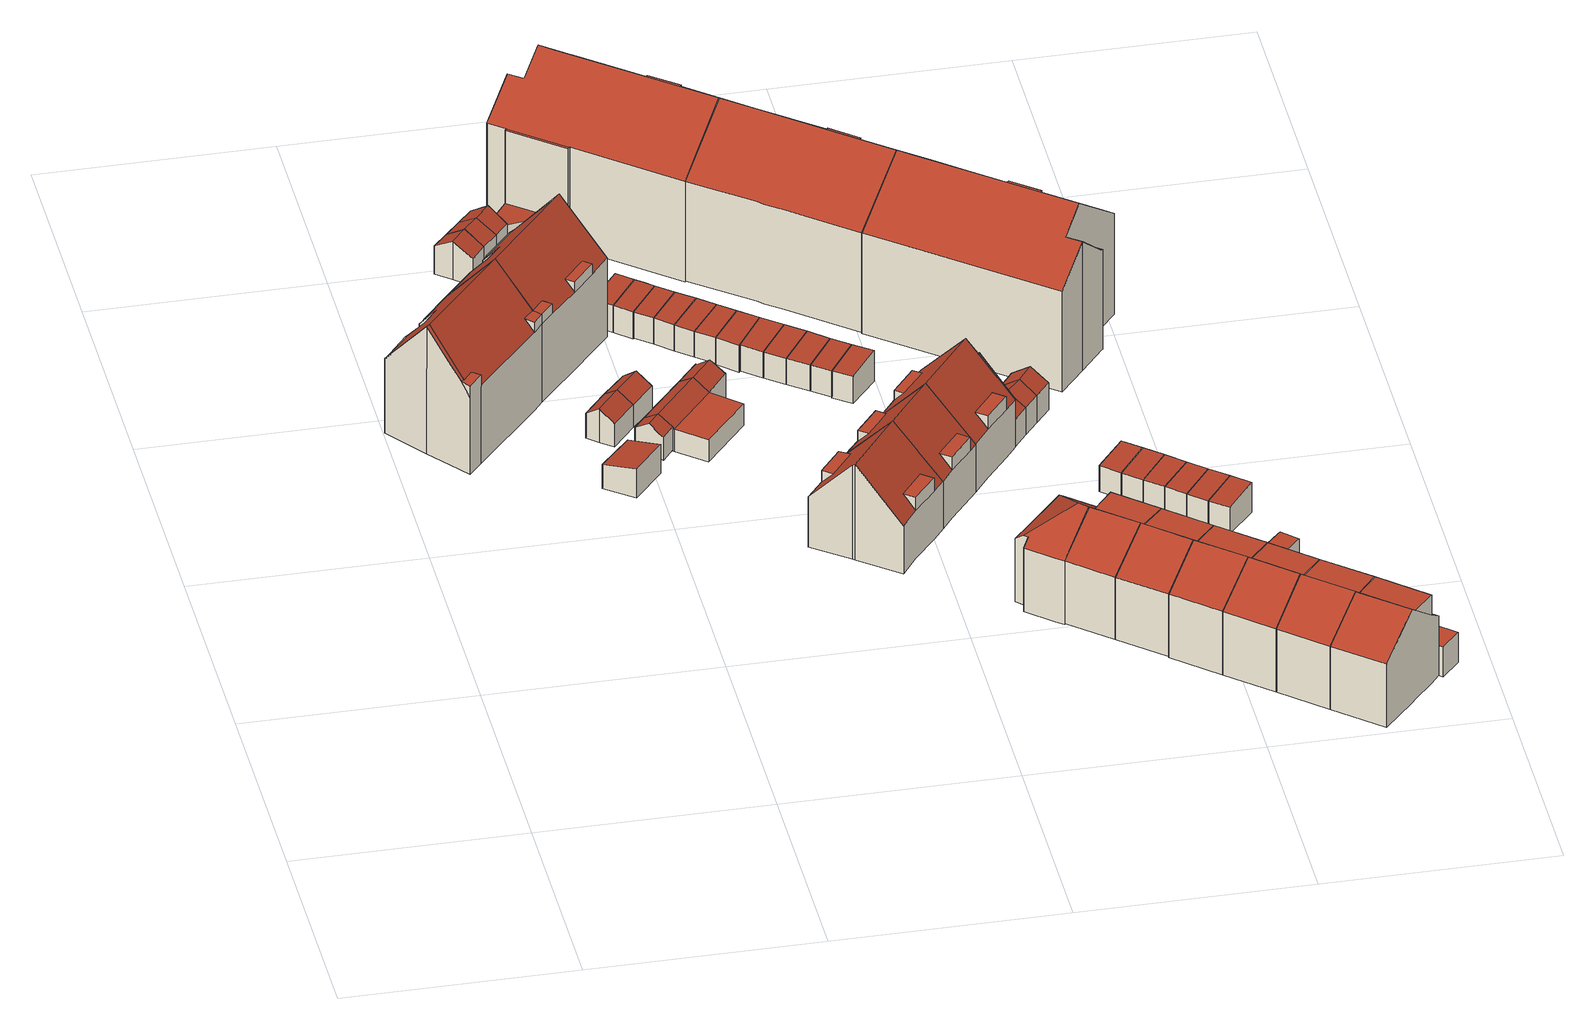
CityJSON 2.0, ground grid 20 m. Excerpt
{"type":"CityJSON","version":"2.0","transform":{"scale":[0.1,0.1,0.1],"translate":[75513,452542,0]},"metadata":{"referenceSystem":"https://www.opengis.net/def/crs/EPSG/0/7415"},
"CityObjects":{
"building1":{"type":"Building","attributes":{"Volume":958.21,"Dakoppervlakte":145.47,"Muuroppervlakte":355.28,"Vloeroppervlakte":99.39,"hoogte_Z_max_in_m_NAP":13.15,"GEB_DOEL":"woonfunctie","dateOfConstruction":"1949-01-01","measuredHeight":12.22},"geometry":[{"type":"Solid","lod":"2","boundaries":[[[[0,1,2,3,4,5,6,7,8,9,10,11,12,13,14,15,16]],[[17,18,19,20,21,22,23,24,25,26,27,28]],[[29,30,27,26,31,32,33,34]],[[26,35,36,31]],[[26,37,35]],[[38,39,30,29]],[[36,40,41,32,31]],[[42,43,44,45,46,47,48,49,50]],[[12,28,27,13]],[[28,12,11,17]],[[18,17,11,10,46]],[[23,50,6,5,24]],[[5,4,25,24]],[[2,1,51,36,35,3]],[[15,52,34,33,0,16]],[[25,4,37]],[[35,37,4,3]],[[26,25,37]],[[39,52,30]],[[27,30,52,15,14,13]],[[38,29,34]],[[51,40,36]],[[41,33,32]],[[40,51,1,0,33,41]],[[46,10,9,47]],[[47,9,8,7,49,48]],[[6,50,49,7]],[[18,46,45,19]],[[19,45,44,20]],[[43,21,20,44]],[[43,42,22,21]],[[22,42,50,23]],[[52,39,38,34]]]],"semantics":{"surfaces":[{"type":"GroundSurface"},{"type":"RoofSurface"},{"type":"WallSurface"}],"values":[[0,1,1,1,1,1,1,1,2,2,2,2,2,2,2,2,2,2,2,2,2,2,2,2,2,2,2,2,2,2,2,2,2]]}}]},
"building2":{"type":"Building","attributes":{"Volume":30.74,"Dakoppervlakte":12.25,"Muuroppervlakte":35.66,"Vloeroppervlakte":12.09,"hoogte_Z_max_in_m_NAP":3.79,"GEB_DOEL":"onbekend","dateOfConstruction":"2017-01-01","measuredHeight":2.8},"geometry":[{"type":"Solid","lod":"2","boundaries":[[[[53,54,55,56]],[[57,58,59,60]],[[56,55,60,59]],[[55,54,57,60]],[[53,58,57,54]],[[58,53,56,59]]]],"semantics":{"surfaces":[{"type":"GroundSurface"},{"type":"RoofSurface"},{"type":"WallSurface"}],"values":[[0,1,2,2,2,2]]}}]},
"building3":{"type":"Building","attributes":{"Volume":919.46,"Dakoppervlakte":138.67,"Muuroppervlakte":348.48,"Vloeroppervlakte":95.21,"hoogte_Z_max_in_m_NAP":13.15,"GEB_DOEL":"woonfunctie","dateOfConstruction":"1949-01-01","measuredHeight":12.24},"geometry":[{"type":"Solid","lod":"2","boundaries":[[[[61,62,63,64,65,66,67,68,69,70,71,72,73,74,75,15,14,13,12]],[[76,77,78,79,80,81,82,28,27,83,84,85,86]],[[87,88,89,83,27,30,90,91,92,93]],[[94,90,30,39]],[[95,96,97,98,99,100,101,102,103,104]],[[105,87,93,106]],[[14,15,52,30,27,13]],[[73,72,89,88,92,91,52,15,75,74]],[[84,83,89,72,71,70]],[[69,85,84,70]],[[69,68,86,85]],[[76,86,68,67,97]],[[82,81,102,62,61]],[[61,12,28,82]],[[52,39,30]],[[39,52,91,94]],[[94,91,90]],[[98,97,67,66]],[[99,98,66,65,64,63,101,100]],[[101,63,62,102]],[[76,97,96,77]],[[77,96,95,78]],[[104,79,78,95]],[[104,103,80,79]],[[80,103,102,81]],[[106,92,88,105]],[[106,93,92]],[[88,87,105]],[[13,27,28,12]]]],"semantics":{"surfaces":[{"type":"GroundSurface"},{"type":"RoofSurface"},{"type":"WallSurface"}],"values":[[0,1,1,1,1,1,2,2,2,2,2,2,2,2,2,2,2,2,2,2,2,2,2,2,2,2,2,2,2]]}}]},
"building4":{"type":"Building","attributes":{"Volume":22.21,"Dakoppervlakte":9.76,"Muuroppervlakte":28.65,"Vloeroppervlakte":8.11,"hoogte_Z_max_in_m_NAP":4.1,"GEB_DOEL":"onbekend","dateOfConstruction":"1949-01-01","measuredHeight":3.18},"geometry":[{"type":"Solid","lod":"2","boundaries":[[[[107,108,109,110,111,112]],[[113,114,115,116]],[[117,118,114,113]],[[118,117,108,107]],[[116,115,111,110]],[[109,113,116,110]],[[118,107,112,111,115,114]],[[109,108,117,113]]]],"semantics":{"surfaces":[{"type":"GroundSurface"},{"type":"RoofSurface"},{"type":"WallSurface"}],"values":[[0,1,1,2,2,2,2,2]]}}]},
"building5":{"type":"Building","attributes":{"Volume":20.84,"Dakoppervlakte":7.84,"Muuroppervlakte":31.66,"Vloeroppervlakte":6.61,"hoogte_Z_max_in_m_NAP":4.62,"GEB_DOEL":"onbekend","dateOfConstruction":"1949-01-01","measuredHeight":3.7},"geometry":[{"type":"Solid","lod":"2","boundaries":[[[[119,120,121,122,123,124]],[[125,126,127,128]],[[129,130,127,126]],[[125,128,119,124]],[[122,121,130,129]],[[127,130,121,120]],[[125,124,123,122,129,126]],[[120,119,128,127]]]],"semantics":{"surfaces":[{"type":"GroundSurface"},{"type":"RoofSurface"},{"type":"WallSurface"}],"values":[[0,1,1,2,2,2,2,2]]}}]},
"building6":{"type":"Building","attributes":{"Volume":10.86,"Dakoppervlakte":4.89,"Muuroppervlakte":20.92,"Vloeroppervlakte":4.04,"hoogte_Z_max_in_m_NAP":4.11,"GEB_DOEL":"onbekend","dateOfConstruction":"1949-01-01","measuredHeight":3.13},"geometry":[{"type":"Solid","lod":"2","boundaries":[[[[131,132,133,134,135,136,137,138]],[[139,140,141,142,143]],[[144,142,141,145,146]],[[145,138,137,146]],[[139,133,132,140]],[[141,140,132,131]],[[135,134,133,139,143,142,144,146,137,136]],[[131,138,145,141]]]],"semantics":{"surfaces":[{"type":"GroundSurface"},{"type":"RoofSurface"},{"type":"WallSurface"}],"values":[[0,1,1,2,2,2,2,2]]}}]},
"building7":{"type":"Building","attributes":{"Volume":20.65,"Dakoppervlakte":7.78,"Muuroppervlakte":31.45,"Vloeroppervlakte":6.56,"hoogte_Z_max_in_m_NAP":4.62,"GEB_DOEL":"onbekend","dateOfConstruction":"1949-01-01","measuredHeight":3.69},"geometry":[{"type":"Solid","lod":"2","boundaries":[[[[122,147,148,149,124,123]],[[126,150,151,129]],[[125,152,150,126]],[[152,125,124,149]],[[147,122,129,151]],[[126,129,122,123]],[[152,149,148,147,151,150]],[[123,124,125,126]]]],"semantics":{"surfaces":[{"type":"GroundSurface"},{"type":"RoofSurface"},{"type":"WallSurface"}],"values":[[0,1,1,2,2,2,2,2]]}}]},
"building8":{"type":"Building","attributes":{"Volume":21.27,"Dakoppervlakte":9.31,"Muuroppervlakte":28.09,"Vloeroppervlakte":7.74,"hoogte_Z_max_in_m_NAP":4.1,"GEB_DOEL":"onbekend","dateOfConstruction":"1949-01-01","measuredHeight":3.19},"geometry":[{"type":"Solid","lod":"2","boundaries":[[[[153,154,155,107,112,111]],[[156,157,114,118]],[[158,115,114,157]],[[115,158,153,111]],[[156,118,107,155]],[[157,156,155,154]],[[115,111,112,107,118,114]],[[154,153,158,157]]]],"semantics":{"surfaces":[{"type":"GroundSurface"},{"type":"RoofSurface"},{"type":"WallSurface"}],"values":[[0,1,1,2,2,2,2,2]]}}]},
"building9":{"type":"Building","attributes":{"Volume":20.32,"Dakoppervlakte":7.7,"Muuroppervlakte":30.75,"Vloeroppervlakte":6.49,"hoogte_Z_max_in_m_NAP":4.62,"GEB_DOEL":"onbekend","dateOfConstruction":"1949-01-01","measuredHeight":3.66},"geometry":[{"type":"Solid","lod":"2","boundaries":[[[[159,160,161,162,163,164,165]],[[150,166,167,151]],[[168,169,166,150,152]],[[160,159,167,166]],[[159,165,151,167]],[[152,163,162,168]],[[162,161,169,168]],[[160,166,169,161]],[[164,163,152,150,151,165]]]],"semantics":{"surfaces":[{"type":"GroundSurface"},{"type":"RoofSurface"},{"type":"WallSurface"}],"values":[[0,1,1,2,2,2,2,2,2]]}}]},
"building10":{"type":"Building","attributes":{"Volume":82.13,"Dakoppervlakte":37.38,"Muuroppervlakte":53.92,"Vloeroppervlakte":34.05,"hoogte_Z_max_in_m_NAP":4.11,"GEB_DOEL":"onbekend","dateOfConstruction":"1949-01-01","measuredHeight":3.19},"geometry":[{"type":"Solid","lod":"2","boundaries":[[[[170,171,172,173,174,175,176,177,178]],[[179,180,141,140,181]],[[182,145,141,180]],[[183,179,181,184]],[[178,177,182,180]],[[145,176,175,141]],[[175,174,140,141]],[[181,140,174,173]],[[173,172,184,181]],[[183,184,172,171]],[[171,170,179,183]],[[180,179,170,178]],[[145,182,177,176]]]],"semantics":{"surfaces":[{"type":"GroundSurface"},{"type":"RoofSurface"},{"type":"WallSurface"}],"values":[[0,1,1,1,2,2,2,2,2,2,2,2,2]]}}]},
"building11":{"type":"Building","attributes":{"Volume":18.03,"Dakoppervlakte":6.53,"Muuroppervlakte":29.93,"Vloeroppervlakte":6.49,"hoogte_Z_max_in_m_NAP":3.93,"GEB_DOEL":"onbekend","dateOfConstruction":"1949-01-01","measuredHeight":2.99},"geometry":[{"type":"Solid","lod":"2","boundaries":[[[[185,186,187,188,189]],[[190,191,192,193,194]],[[190,194,186,185]],[[188,192,191,190,185,189]],[[187,193,192,188]],[[194,193,187,186]]]],"semantics":{"surfaces":[{"type":"GroundSurface"},{"type":"RoofSurface"},{"type":"WallSurface"}],"values":[[0,1,2,2,2,2]]}}]},
"building12":{"type":"Building","attributes":{"Volume":20.58,"Dakoppervlakte":9.05,"Muuroppervlakte":27.57,"Vloeroppervlakte":7.48,"hoogte_Z_max_in_m_NAP":4.11,"GEB_DOEL":"onbekend","dateOfConstruction":"1949-01-01","measuredHeight":3.21},"geometry":[{"type":"Solid","lod":"2","boundaries":[[[[195,170,178,177,196,197,198]],[[199,200,180,179]],[[180,200,201,202,182]],[[199,179,170,195]],[[202,196,177,182]],[[180,182,177,178]],[[198,197,196,202,201,200,199,195]],[[178,170,179,180]]]],"semantics":{"surfaces":[{"type":"GroundSurface"},{"type":"RoofSurface"},{"type":"WallSurface"}],"values":[[0,1,1,2,2,2,2,2]]}}]},
"building13":{"type":"Building","attributes":{"Volume":18.5,"Dakoppervlakte":6.71,"Muuroppervlakte":30.2,"Vloeroppervlakte":6.66,"hoogte_Z_max_in_m_NAP":3.92,"GEB_DOEL":"onbekend","dateOfConstruction":"1949-01-01","measuredHeight":2.98},"geometry":[{"type":"Solid","lod":"2","boundaries":[[[[203,204,205,187,186]],[[206,207,194,193,208]],[[207,206,204,203]],[[194,207,203,186]],[[186,187,193,194]],[[193,187,205,208]],[[208,205,204,206]]]],"semantics":{"surfaces":[{"type":"GroundSurface"},{"type":"RoofSurface"},{"type":"WallSurface"}],"values":[[0,1,2,2,2,2,2]]}}]},
"building14":{"type":"Building","attributes":{"Volume":18.42,"Dakoppervlakte":6.76,"Muuroppervlakte":29.97,"Vloeroppervlakte":6.72,"hoogte_Z_max_in_m_NAP":3.92,"GEB_DOEL":"onbekend","dateOfConstruction":"1949-01-01","measuredHeight":2.95},"geometry":[{"type":"Solid","lod":"2","boundaries":[[[[209,210,211,212]],[[213,214,206,208]],[[214,213,209,212]],[[206,214,212,211]],[[211,210,208,206]],[[210,209,213,208]]]],"semantics":{"surfaces":[{"type":"GroundSurface"},{"type":"RoofSurface"},{"type":"WallSurface"}],"values":[[0,1,2,2,2,2]]}}]},
"building15":{"type":"Building","attributes":{"Volume":18.39,"Dakoppervlakte":6.82,"Muuroppervlakte":29.83,"Vloeroppervlakte":6.77,"hoogte_Z_max_in_m_NAP":3.92,"GEB_DOEL":"onbekend","dateOfConstruction":"1449-01-01","measuredHeight":2.92},"geometry":[{"type":"Solid","lod":"2","boundaries":[[[[212,215,216,209]],[[217,218,214,213]],[[217,216,215,218]],[[214,218,215,212]],[[212,209,213,214]],[[209,216,217,213]]]],"semantics":{"surfaces":[{"type":"GroundSurface"},{"type":"RoofSurface"},{"type":"WallSurface"}],"values":[[0,1,2,2,2,2]]}}]},
"building16":{"type":"Building","attributes":{"Volume":414.77,"Dakoppervlakte":82.04,"Muuroppervlakte":195.06,"Vloeroppervlakte":58.57,"hoogte_Z_max_in_m_NAP":10.13,"GEB_DOEL":"woonfunctie","dateOfConstruction":"1949-01-01","measuredHeight":9.26},"geometry":[{"type":"Solid","lod":"2","boundaries":[[[[219,220,221,222,223,224,225,226,227,228,229]],[[230,231,232,233]],[[234,235,236,237]],[[238,239,240,234,237,241,242,243]],[[238,243,244,245,231,230,246,247,248]],[[223,244,243,224]],[[221,220,247,246,245,244,223,222]],[[247,220,219,248]],[[229,228,239,238]],[[224,243,242,225]],[[233,232,245,246]],[[246,230,233]],[[231,245,232]],[[236,235,240,241]],[[226,225,242,241,240,239,228,227]],[[236,241,237]],[[235,234,240]],[[248,219,229,238]]]],"semantics":{"surfaces":[{"type":"GroundSurface"},{"type":"RoofSurface"},{"type":"WallSurface"}],"values":[[0,1,1,1,1,2,2,2,2,2,2,2,2,2,2,2,2,2]]}}]},
"building17":{"type":"Building","attributes":{"Volume":18.64,"Dakoppervlakte":6.88,"Muuroppervlakte":30.14,"Vloeroppervlakte":6.84,"hoogte_Z_max_in_m_NAP":3.91,"GEB_DOEL":"onbekend","dateOfConstruction":"1949-01-01","measuredHeight":2.94},"geometry":[{"type":"Solid","lod":"2","boundaries":[[[[249,216,215,250]],[[251,218,217,252]],[[218,251,250,215]],[[215,216,217,218]],[[217,216,249,252]],[[252,249,250,251]]]],"semantics":{"surfaces":[{"type":"GroundSurface"},{"type":"RoofSurface"},{"type":"WallSurface"}],"values":[[0,1,2,2,2,2]]}}]},
"building18":{"type":"Building","attributes":{"Volume":18.92,"Dakoppervlakte":6.94,"Muuroppervlakte":30.51,"Vloeroppervlakte":6.89,"hoogte_Z_max_in_m_NAP":3.91,"GEB_DOEL":"onbekend","dateOfConstruction":"1949-01-01","measuredHeight":2.96},"geometry":[{"type":"Solid","lod":"2","boundaries":[[[[253,249,250,254]],[[255,256,251,252]],[[255,253,254,256]],[[251,256,254,250]],[[250,249,252,251]],[[249,253,255,252]]]],"semantics":{"surfaces":[{"type":"GroundSurface"},{"type":"RoofSurface"},{"type":"WallSurface"}],"values":[[0,1,2,2,2,2]]}}]},
"building19":{"type":"Building","attributes":{"Volume":22.2,"Dakoppervlakte":8.12,"Muuroppervlakte":32.43,"Vloeroppervlakte":8.07,"hoogte_Z_max_in_m_NAP":3.91,"GEB_DOEL":"onbekend","dateOfConstruction":"1949-01-01","measuredHeight":2.97},"geometry":[{"type":"Solid","lod":"2","boundaries":[[[[257,258,259,260,261]],[[262,263,264,256,255]],[[259,258,256,264]],[[258,257,255,256]],[[260,263,262,255,257,261]],[[263,260,259,264]]]],"semantics":{"surfaces":[{"type":"GroundSurface"},{"type":"RoofSurface"},{"type":"WallSurface"}],"values":[[0,1,2,2,2,2]]}}]},
"building20":{"type":"Building","attributes":{"Volume":2467.82,"Dakoppervlakte":267.34,"Muuroppervlakte":649.82,"Vloeroppervlakte":215.51,"hoogte_Z_max_in_m_NAP":15.07,"GEB_DOEL":"woonfunctie","dateOfConstruction":"1949-01-01","measuredHeight":14.19},"geometry":[{"type":"Solid","lod":"2","boundaries":[[[[265,266,267,268,269,270,271,272,273,274,275,276,277,278,279,280,281,282,283,284,285,286,287,288,289,290,291]],[[292,293,294,295]],[[292,295,296,297,298,299,300,301,302,303,304]],[[305,299,298,306]],[[307,308,309,310,311,305,306]],[[312,313,314,315]],[[316,301,300,317]],[[316,317,318,319]],[[320,321,322,323,324,325]],[[271,270,307,306]],[[270,269,315,308,307]],[[266,265,310,309,314]],[[265,291,311,310]],[[285,284,303,302,301,286]],[[303,284,283,304]],[[293,292,304,283,282,281,324]],[[295,294,323,276,275,274,296]],[[274,273,297,296]],[[315,269,268,312]],[[267,313,312,268]],[[266,314,313,267]],[[315,314,309,308]],[[318,289,288,319]],[[319,288,287,286,301,316]],[[300,299,305,311,291,290,289,318,317]],[[281,280,325,324]],[[280,279,320,325]],[[321,320,279,278]],[[322,321,278,277]],[[323,322,277,276]],[[323,294,293,324]],[[306,298,297,273,272,271]]]],"semantics":{"surfaces":[{"type":"GroundSurface"},{"type":"RoofSurface"},{"type":"WallSurface"}],"values":[[0,1,1,1,1,1,1,1,1,2,2,2,2,2,2,2,2,2,2,2,2,2,2,2,2,2,2,2,2,2,2,2]]}}]},
"building21":{"type":"Building","attributes":{"Volume":21.26,"Dakoppervlakte":7.86,"Muuroppervlakte":31.68,"Vloeroppervlakte":7.8,"hoogte_Z_max_in_m_NAP":3.91,"GEB_DOEL":"onbekend","dateOfConstruction":"1949-01-01","measuredHeight":2.94},"geometry":[{"type":"Solid","lod":"2","boundaries":[[[[326,327,328,329,330]],[[264,263,331,332,333]],[[333,332,327,326]],[[326,330,264,333]],[[330,329,263,264]],[[328,331,263,329]],[[328,327,332,331]]]],"semantics":{"surfaces":[{"type":"GroundSurface"},{"type":"RoofSurface"},{"type":"WallSurface"}],"values":[[0,1,2,2,2,2,2]]}}]},
"building22":{"type":"Building","attributes":{"Volume":20.87,"Dakoppervlakte":7.7,"Muuroppervlakte":31.34,"Vloeroppervlakte":7.65,"hoogte_Z_max_in_m_NAP":3.91,"GEB_DOEL":"onbekend","dateOfConstruction":"1949-01-01","measuredHeight":2.94},"geometry":[{"type":"Solid","lod":"2","boundaries":[[[[334,327,326,335]],[[336,337,333,332]],[[337,336,334,335]],[[335,326,333,337]],[[326,327,332,333]],[[327,334,336,332]]]],"semantics":{"surfaces":[{"type":"GroundSurface"},{"type":"RoofSurface"},{"type":"WallSurface"}],"values":[[0,1,2,2,2,2]]}}]},
"building23":{"type":"Building","attributes":{"Volume":356.9,"Dakoppervlakte":70.46,"Muuroppervlakte":184.56,"Vloeroppervlakte":50.49,"hoogte_Z_max_in_m_NAP":10.13,"GEB_DOEL":"woonfunctie","dateOfConstruction":"1949-01-01","measuredHeight":9.23},"geometry":[{"type":"Solid","lod":"2","boundaries":[[[[225,224,223,338,339,340,341,342,343,344]],[[345,346,347,348]],[[349,350,351,352]],[[243,242,353,349,352,354,355,356]],[[243,356,357,358,345,348,359,244]],[[224,225,242,243]],[[355,342,341,340,357,356]],[[347,346,358,359]],[[338,223,244,359,358,357,340,339]],[[347,359,348]],[[346,345,358]],[[351,350,353,354]],[[343,342,355,354,353,242,225,344]],[[351,354,352]],[[350,349,353]],[[224,243,244,223]]]],"semantics":{"surfaces":[{"type":"GroundSurface"},{"type":"RoofSurface"},{"type":"WallSurface"}],"values":[[0,1,1,1,1,2,2,2,2,2,2,2,2,2,2,2]]}}]},
"building24":{"type":"Building","attributes":{"Volume":20.43,"Dakoppervlakte":7.55,"Muuroppervlakte":30.9,"Vloeroppervlakte":7.5,"hoogte_Z_max_in_m_NAP":3.9,"GEB_DOEL":"onbekend","dateOfConstruction":"1949-01-01","measuredHeight":2.93},"geometry":[{"type":"Solid","lod":"2","boundaries":[[[[360,334,335,361]],[[362,363,337,336]],[[363,362,360,361]],[[361,335,337,363]],[[335,334,336,337]],[[334,360,362,336]]]],"semantics":{"surfaces":[{"type":"GroundSurface"},{"type":"RoofSurface"},{"type":"WallSurface"}],"values":[[0,1,2,2,2,2]]}}]},
"building25":{"type":"Building","attributes":{"Volume":18.65,"Dakoppervlakte":6.85,"Muuroppervlakte":29.92,"Vloeroppervlakte":6.81,"hoogte_Z_max_in_m_NAP":3.91,"GEB_DOEL":"onbekend","dateOfConstruction":"1949-01-01","measuredHeight":2.94},"geometry":[{"type":"Solid","lod":"2","boundaries":[[[[364,365,360,361]],[[362,366,367,363]],[[364,361,363,367]],[[361,360,362,363]],[[365,366,362,360]],[[367,366,365,364]]]],"semantics":{"surfaces":[{"type":"GroundSurface"},{"type":"RoofSurface"},{"type":"WallSurface"}],"values":[[0,1,2,2,2,2]]}}]},
"building26":{"type":"Building","attributes":{"Volume":19.16,"Dakoppervlakte":6.96,"Muuroppervlakte":30.45,"Vloeroppervlakte":6.91,"hoogte_Z_max_in_m_NAP":3.91,"GEB_DOEL":"onbekend","dateOfConstruction":"1949-01-01","measuredHeight":2.98},"geometry":[{"type":"Solid","lod":"2","boundaries":[[[[368,369,370,371]],[[366,372,373,367]],[[370,369,372,366]],[[373,372,369,368]],[[373,368,371,367]],[[371,370,366,367]]]],"semantics":{"surfaces":[{"type":"GroundSurface"},{"type":"RoofSurface"},{"type":"WallSurface"}],"values":[[0,1,2,2,2,2]]}}]},
"building27":{"type":"Building","attributes":{"Volume":423.43,"Dakoppervlakte":84.19,"Muuroppervlakte":195.1,"Vloeroppervlakte":59.89,"hoogte_Z_max_in_m_NAP":10.13,"GEB_DOEL":"woonfunctie","dateOfConstruction":"1949-01-01","measuredHeight":9.22},"geometry":[{"type":"Solid","lod":"2","boundaries":[[[[340,374,375,376,377,378,379,380,381,342,341]],[[382,383,384,385]],[[386,387,388,389]],[[390,388,387,391,392,393,394,356,355]],[[395,357,356,394,396,397,383,382]],[[341,342,355,356]],[[393,392,379,378]],[[341,356,357,340]],[[385,384,397,395]],[[374,340,357,395,397,396,376,375]],[[395,382,385]],[[383,397,384]],[[391,386,389,390]],[[380,379,392,391,390,355,342,381]],[[388,390,389]],[[386,391,387]],[[396,394,393,378,377,376]]]],"semantics":{"surfaces":[{"type":"GroundSurface"},{"type":"RoofSurface"},{"type":"WallSurface"}],"values":[[0,1,1,1,1,2,2,2,2,2,2,2,2,2,2,2,2]]}}]},
"building28":{"type":"Building","attributes":{"Volume":332.64,"Dakoppervlakte":64.84,"Muuroppervlakte":188.03,"Vloeroppervlakte":54.5,"hoogte_Z_max_in_m_NAP":9.95,"GEB_DOEL":"woonfunctie","dateOfConstruction":"1934-01-01","measuredHeight":9.02},"geometry":[{"type":"Solid","lod":"2","boundaries":[[[[398,399,400,401,402,403,404,405,406,407,408,409,410,411]],[[412,413,414,415,416]],[[417,418,419,414,413,420]],[[415,414,419,421,422,423,424]],[[425,426,427,428]],[[413,400,399,420]],[[417,420,399,398]],[[421,419,418,411,410,409]],[[409,408,422,421]],[[406,424,423,422,408,407]],[[427,416,415,424,406,405,404]],[[413,412,426,401,400]],[[425,402,401,426]],[[404,403,428,427]],[[402,425,428,403]],[[416,427,426,412]],[[418,417,398,411]]]],"semantics":{"surfaces":[{"type":"GroundSurface"},{"type":"RoofSurface"},{"type":"WallSurface"}],"values":[[0,1,1,1,1,2,2,2,2,2,2,2,2,2,2,2,2]]}}]},
"building29":{"type":"Building","attributes":{"Volume":2239.17,"Dakoppervlakte":238.14,"Muuroppervlakte":592.68,"Vloeroppervlakte":190.18,"hoogte_Z_max_in_m_NAP":15.07,"GEB_DOEL":"woonfunctie","dateOfConstruction":"1949-01-01","measuredHeight":14.08},"geometry":[{"type":"Solid","lod":"2","boundaries":[[[[429,430,431,432,433,434,435,436,437,438,439,440,441,442,443,444,445]],[[297,446,447,448,449,450,451,298]],[[306,298,451,452]],[[453,454,455,456,306,452,457]],[[458,459,460,461]],[[458,461,436,435]],[[435,434,459,458]],[[461,460,455,454]],[[298,306,431,430,429,297]],[[306,456,432,431]],[[460,433,432,456,455]],[[437,436,461,454,453]],[[453,457,438,437]],[[452,451,450,441,440,439,438,457]],[[434,433,460,459]],[[442,441,450,449,448,447,446,297,429,445,444,443]]]],"semantics":{"surfaces":[{"type":"GroundSurface"},{"type":"RoofSurface"},{"type":"WallSurface"}],"values":[[0,1,1,1,1,2,2,2,2,2,2,2,2,2,2,2]]}}]},
"building30":{"type":"Building","attributes":{"Volume":375,"Dakoppervlakte":70.97,"Muuroppervlakte":222.66,"Vloeroppervlakte":63.94,"hoogte_Z_max_in_m_NAP":9.95,"GEB_DOEL":"woonfunctie","dateOfConstruction":"1934-01-01","measuredHeight":8.99},"geometry":[{"type":"Solid","lod":"2","boundaries":[[[[462,463,464,465,466,467,468,469,470,471,472,473,474]],[[475,476,477,478]],[[416,415,479,475,478,480,481,482]],[[415,424,483,479]],[[484,485,486,487]],[[488,489,428,427,490]],[[490,482,481,475,479,470,469,468,467]],[[424,415,416,427,474,473,472]],[[471,483,424,472]],[[483,471,470,479]],[[480,478,477]],[[477,476,481,480]],[[485,484,464,463]],[[465,487,486,466]],[[487,465,464,484]],[[486,488,490,467,466]],[[428,462,474,427]],[[463,462,428,489,488,486,485]],[[482,490,427,416]],[[475,481,476]]]],"semantics":{"surfaces":[{"type":"GroundSurface"},{"type":"RoofSurface"},{"type":"WallSurface"}],"values":[[0,1,1,1,1,1,2,2,2,2,2,2,2,2,2,2,2,2,2,2]]}}]},
"building31":{"type":"Building","attributes":{"Volume":21.13,"Dakoppervlakte":7.93,"Muuroppervlakte":52.46,"Vloeroppervlakte":6.49,"hoogte_Z_max_in_m_NAP":8.99,"GEB_DOEL":"onbekend","dateOfConstruction":"1949-01-01","measuredHeight":8.09},"geometry":[{"type":"Solid","lod":"2","boundaries":[[[[491,492,493,494,379,378,495]],[[496,497,498,499]],[[500,496,499,501]],[[393,392,502,503]],[[491,495,500,501]],[[494,493,498,497]],[[492,499,498,493]],[[379,494,497,502,392]],[[503,500,495,378,393]],[[393,378,379,392]],[[496,500,503,502,497]],[[492,491,501,499]]]],"semantics":{"surfaces":[{"type":"GroundSurface"},{"type":"RoofSurface"},{"type":"WallSurface"}],"values":[[0,1,1,1,2,2,2,2,2,2,2,2]]}}]},
"building32":{"type":"Building","attributes":{"Volume":357.99,"Dakoppervlakte":62.98,"Muuroppervlakte":228.1,"Vloeroppervlakte":55.91,"hoogte_Z_max_in_m_NAP":9.95,"GEB_DOEL":"woonfunctie","dateOfConstruction":"1934-01-01","measuredHeight":8.99},"geometry":[{"type":"Solid","lod":"2","boundaries":[[[[471,470,469,468,467,466,465,504,505,506,507,508,509,510,511,512]],[[476,475,513,514]],[[479,515,513,475]],[[479,483,516,515]],[[482,481,517,518]],[[488,490,519,520,521]],[[522,487,486,523]],[[470,471,483,479]],[[516,483,471,512]],[[476,481,475]],[[514,513,517]],[[516,512,511,510,509,508,519,518,517,513,515]],[[476,514,517,481]],[[508,507,520,519]],[[520,507,506,521]],[[488,486,466,467,490]],[[486,487,465,466]],[[504,522,523,505]],[[522,504,465,487]],[[506,505,523,486,488,521]],[[482,518,519,490]],[[481,482,490,467,468,469,470,479,475]]]],"semantics":{"surfaces":[{"type":"GroundSurface"},{"type":"RoofSurface"},{"type":"WallSurface"}],"values":[[0,1,1,1,1,1,1,2,2,2,2,2,2,2,2,2,2,2,2,2,2,2]]}}]},
"building33":{"type":"Building","attributes":{"Volume":321.5,"Dakoppervlakte":48.33,"Muuroppervlakte":200.83,"Vloeroppervlakte":41.33,"hoogte_Z_max_in_m_NAP":9.95,"GEB_DOEL":"woonfunctie","dateOfConstruction":"1934-01-01","measuredHeight":9.01},"geometry":[{"type":"Solid","lod":"2","boundaries":[[[[524,525,526,527,528,529,530,531,532,533,534,535]],[[514,513,536,537]],[[515,538,536,513]],[[515,516,539,538]],[[540,518,517,541,542,543]],[[525,524,543,542]],[[518,540,535,534]],[[530,529,539,516]],[[539,529,528,538]],[[514,517,513]],[[537,536,541]],[[536,538,528,527,526,525,542,541]],[[530,516,515,513,517,518,534,533,532,531]],[[514,537,541,517]],[[524,535,540,543]]]],"semantics":{"surfaces":[{"type":"GroundSurface"},{"type":"RoofSurface"},{"type":"WallSurface"}],"values":[[0,1,1,1,1,2,2,2,2,2,2,2,2,2,2]]}}]},
"building34":{"type":"Building","attributes":{"Volume":19.92,"Dakoppervlakte":7.84,"Muuroppervlakte":30.1,"Vloeroppervlakte":6.48,"hoogte_Z_max_in_m_NAP":4.56,"GEB_DOEL":"onbekend","dateOfConstruction":"1949-01-01","measuredHeight":3.63},"geometry":[{"type":"Solid","lod":"2","boundaries":[[[[491,544,545,546,493,492]],[[547,499,498,548]],[[549,501,499,547]],[[493,546,548,498]],[[544,491,501,549]],[[501,491,492,499]],[[545,544,549,547,548,546]],[[492,493,498,499]]]],"semantics":{"surfaces":[{"type":"GroundSurface"},{"type":"RoofSurface"},{"type":"WallSurface"}],"values":[[0,1,1,2,2,2,2,2]]}}]},
"building35":{"type":"Building","attributes":{"Volume":20.27,"Dakoppervlakte":7.93,"Muuroppervlakte":30.38,"Vloeroppervlakte":6.55,"hoogte_Z_max_in_m_NAP":4.56,"GEB_DOEL":"onbekend","dateOfConstruction":"1949-01-01","measuredHeight":3.65},"geometry":[{"type":"Solid","lod":"2","boundaries":[[[[546,545,544,550,551,552]],[[553,547,548,554]],[[549,547,553,555]],[[550,544,549,555]],[[546,552,554,548]],[[553,554,552,551]],[[549,544,545,546,548,547]],[[550,555,553,551]]]],"semantics":{"surfaces":[{"type":"GroundSurface"},{"type":"RoofSurface"},{"type":"WallSurface"}],"values":[[0,1,1,2,2,2,2,2]]}}]},
"building36":{"type":"Building","attributes":{"Volume":19.05,"Dakoppervlakte":6.99,"Muuroppervlakte":29.97,"Vloeroppervlakte":6.94,"hoogte_Z_max_in_m_NAP":3.83,"GEB_DOEL":"onbekend","dateOfConstruction":"1934-01-01","measuredHeight":2.95},"geometry":[{"type":"Solid","lod":"2","boundaries":[[[[556,557,558,559]],[[560,561,562,563]],[[560,558,557,561]],[[557,556,562,561]],[[556,559,563,562]],[[559,558,560,563]]]],"semantics":{"surfaces":[{"type":"GroundSurface"},{"type":"RoofSurface"},{"type":"WallSurface"}],"values":[[0,1,2,2,2,2]]}}]},
"building37":{"type":"Building","attributes":{"Volume":347.07,"Dakoppervlakte":57.9,"Muuroppervlakte":212.04,"Vloeroppervlakte":69.31,"hoogte_Z_max_in_m_NAP":9.95,"GEB_DOEL":"woonfunctie","dateOfConstruction":"1934-01-01","measuredHeight":9.05},"geometry":[{"type":"Solid","lod":"2","boundaries":[[[[564,565,566,567,568,569,570,571,529,528,527,526,525,572,573]],[[574,575,538,539]],[[576,577,537,536]],[[576,536,538,575]],[[578,579,580,581,582]],[[583,584,585,542,541,586]],[[536,527,528,529,539,538]],[[574,539,529,571]],[[576,575,574,571,570,569,568,586,577]],[[581,580,579,566,565,564]],[[564,573,582,581]],[[567,566,579,578]],[[568,567,578,583,586]],[[584,582,573,572,585]],[[572,525,542,585]],[[541,542,525,526]],[[582,584,583,578]],[[541,537,577,586]],[[526,527,536,537,541]]]],"semantics":{"surfaces":[{"type":"GroundSurface"},{"type":"RoofSurface"},{"type":"WallSurface"}],"values":[[0,1,1,1,1,1,2,2,2,2,2,2,2,2,2,2,2,2,2]]}}]},
"building38":{"type":"Building","attributes":{"Volume":18.96,"Dakoppervlakte":6.98,"Muuroppervlakte":29.86,"Vloeroppervlakte":6.93,"hoogte_Z_max_in_m_NAP":3.83,"GEB_DOEL":"onbekend","dateOfConstruction":"1934-01-01","measuredHeight":2.94},"geometry":[{"type":"Solid","lod":"2","boundaries":[[[[557,587,588,558]],[[589,590,561,560]],[[590,589,588,587]],[[587,557,561,590]],[[557,558,560,561]],[[558,588,589,560]]]],"semantics":{"surfaces":[{"type":"GroundSurface"},{"type":"RoofSurface"},{"type":"WallSurface"}],"values":[[0,1,2,2,2,2]]}}]},
"building39":{"type":"Building","attributes":{"Volume":2434.42,"Dakoppervlakte":258.32,"Muuroppervlakte":635.72,"Vloeroppervlakte":206.07,"hoogte_Z_max_in_m_NAP":15.07,"GEB_DOEL":"woonfunctie","dateOfConstruction":"1949-01-01","measuredHeight":14.16},"geometry":[{"type":"Solid","lod":"2","boundaries":[[[[591,592,593,594,595,596,597,598,599,600,601,602,603,604,605,606,607,608,609,610]],[[611,612,613,614,615,451,450,616]],[[452,451,615,617]],[[618,619,620,621,622,457,452,617]],[[623,624,625,626,627]],[[628,629,630,614,613]],[[631,632,629,628]],[[626,604,603,627]],[[607,606,624,623]],[[628,613,594,593,592,631]],[[621,620,623,627]],[[457,622,602,601]],[[603,602,622,621,627]],[[608,607,623,620,619]],[[609,608,619,618,617,610]],[[632,591,610,617,615,614,630,629]],[[595,594,613,612]],[[600,599,598,450,451,452,457,601]],[[631,592,591,632]],[[595,612,611,616,450,598,597,596]],[[624,606,605,604,626,625]]]],"semantics":{"surfaces":[{"type":"GroundSurface"},{"type":"RoofSurface"},{"type":"WallSurface"}],"values":[[0,1,1,1,1,1,1,2,2,2,2,2,2,2,2,2,2,2,2,2,2]]}}]},
"building40":{"type":"Building","attributes":{"Volume":19.16,"Dakoppervlakte":6.98,"Muuroppervlakte":30.17,"Vloeroppervlakte":6.93,"hoogte_Z_max_in_m_NAP":3.83,"GEB_DOEL":"onbekend","dateOfConstruction":"1934-01-01","measuredHeight":2.97},"geometry":[{"type":"Solid","lod":"2","boundaries":[[[[633,634,588,587]],[[635,590,589,636]],[[633,587,590,635]],[[587,588,589,590]],[[589,588,634,636]],[[635,636,634,633]]]],"semantics":{"surfaces":[{"type":"GroundSurface"},{"type":"RoofSurface"},{"type":"WallSurface"}],"values":[[0,1,2,2,2,2]]}}]},
"building41":{"type":"Building","attributes":{"Volume":19.08,"Dakoppervlakte":6.98,"Muuroppervlakte":30.03,"Vloeroppervlakte":6.93,"hoogte_Z_max_in_m_NAP":3.83,"GEB_DOEL":"onbekend","dateOfConstruction":"1934-01-01","measuredHeight":2.95},"geometry":[{"type":"Solid","lod":"2","boundaries":[[[[637,634,633,638]],[[639,640,635,636]],[[640,639,637,638]],[[638,633,635,640]],[[633,634,636,635]],[[634,637,639,636]]]],"semantics":{"surfaces":[{"type":"GroundSurface"},{"type":"RoofSurface"},{"type":"WallSurface"}],"values":[[0,1,2,2,2,2]]}}]},
"building42":{"type":"Building","attributes":{"Volume":401.9,"Dakoppervlakte":75.34,"Muuroppervlakte":231.65,"Vloeroppervlakte":67.88,"hoogte_Z_max_in_m_NAP":9.95,"GEB_DOEL":"woonfunctie","dateOfConstruction":"1934-01-01","measuredHeight":9.02},"geometry":[{"type":"Solid","lod":"2","boundaries":[[[[641,642,643,644,645,646,647,648,571,570,569,568,567,566,649,650]],[[651,579,578,652,653]],[[651,653,654,655,656]],[[577,576,657,658]],[[657,576,575,659]],[[659,575,574,660]],[[661,662,583,586]],[[575,570,571,574]],[[571,648,660,574]],[[579,566,567,578]],[[653,652,644,643]],[[654,653,643,642]],[[655,641,650,656]],[[651,656,650,649]],[[651,649,566,579]],[[662,652,578,583]],[[586,576,577]],[[657,661,658]],[[660,648,647,646,645,644,652,662,661,657,659]],[[586,583,578,567,568,569,570,575,576]],[[577,658,661,586]],[[642,641,655,654]]]],"semantics":{"surfaces":[{"type":"GroundSurface"},{"type":"RoofSurface"},{"type":"WallSurface"}],"values":[[0,1,1,1,1,1,1,2,2,2,2,2,2,2,2,2,2,2,2,2,2,2]]}}]},
"building43":{"type":"Building","attributes":{"Volume":19.07,"Dakoppervlakte":6.98,"Muuroppervlakte":30.01,"Vloeroppervlakte":6.93,"hoogte_Z_max_in_m_NAP":3.83,"GEB_DOEL":"onbekend","dateOfConstruction":"1934-01-01","measuredHeight":2.95},"geometry":[{"type":"Solid","lod":"2","boundaries":[[[[663,664,637,638]],[[665,640,639,666]],[[663,638,640,665]],[[638,637,639,640]],[[639,637,664,666]],[[665,666,664,663]]]],"semantics":{"surfaces":[{"type":"GroundSurface"},{"type":"RoofSurface"},{"type":"WallSurface"}],"values":[[0,1,2,2,2,2]]}}]},
"building44":{"type":"Building","attributes":{"Volume":19.07,"Dakoppervlakte":6.97,"Muuroppervlakte":30.03,"Vloeroppervlakte":6.93,"hoogte_Z_max_in_m_NAP":3.83,"GEB_DOEL":"onbekend","dateOfConstruction":"1934-01-01","measuredHeight":2.95},"geometry":[{"type":"Solid","lod":"2","boundaries":[[[[667,668,664,663]],[[669,665,666,670]],[[667,663,665,669]],[[663,664,666,665]],[[666,664,668,670]],[[669,670,668,667]]]],"semantics":{"surfaces":[{"type":"GroundSurface"},{"type":"RoofSurface"},{"type":"WallSurface"}],"values":[[0,1,2,2,2,2]]}}]},
"building45":{"type":"Building","attributes":{"Volume":12.22,"Dakoppervlakte":5.06,"Muuroppervlakte":22.13,"Vloeroppervlakte":5.06,"hoogte_Z_max_in_m_NAP":3.41,"GEB_DOEL":"onbekend","dateOfConstruction":"1934-01-01","measuredHeight":2.42},"geometry":[{"type":"Solid","lod":"2","boundaries":[[[[671,672,673,674,675,676]],[[677,678,679,680,681,682]],[[671,676,677,682]],[[679,678,677,676,675,674]],[[673,680,679,674]],[[682,681,680,673,672,671]]]],"semantics":{"surfaces":[{"type":"GroundSurface"},{"type":"RoofSurface"},{"type":"WallSurface"}],"values":[[0,1,2,2,2,2]]}}]},
"building46":{"type":"Building","attributes":{"Volume":378.72,"Dakoppervlakte":65.15,"Muuroppervlakte":217.68,"Vloeroppervlakte":57.56,"hoogte_Z_max_in_m_NAP":9.95,"GEB_DOEL":"woonfunctie","dateOfConstruction":"1934-01-01","measuredHeight":9},"geometry":[{"type":"Solid","lod":"2","boundaries":[[[[646,645,644,643,642,683,684,685,686,687,688,689,648,647]],[[653,652,690,691,692,654]],[[658,657,693,694]],[[659,695,693,657]],[[659,660,696,695]],[[697,698,662,661]],[[647,648,660,659]],[[689,696,660,648]],[[696,689,688,687,686,685,690,698,697,693,695]],[[691,684,683,692]],[[692,683,642,643,653,654]],[[653,643,644,652]],[[684,691,690,685]],[[652,662,698,690]],[[661,657,658]],[[693,697,694]],[[658,694,697,661]],[[661,662,652,644,645,646,647,659,657]]]],"semantics":{"surfaces":[{"type":"GroundSurface"},{"type":"RoofSurface"},{"type":"WallSurface"}],"values":[[0,1,1,1,1,1,2,2,2,2,2,2,2,2,2,2,2,2]]}}]}
},
"vertices":[
[68,524,9],[56,510,9],[43,527,9],[28,546,9],[1,582,9],[24,609,9],[23,610,9],[19,613,9],[37,633,9],[39,635,9],[42,632,9],[44,631,9],[68,659,9],[101,629,9],[121,611,9],[133,599,9],[125,589,9],[44,631,81],[42,632,78],[39,629,78],[51,619,96],[38,603,96],[26,614,78],[23,610,78],[24,609,81],[1,582,80],[31,548,132],[101,629,132],[68,659,81],[118,596,94],[127,606,94],[53,520,94],[61,530,94],[68,524,84],[125,589,84],[28,546,132],[50,519,94],[1,582,81],[125,589,94],[133,599,94],[56,510,94],[68,524,94],[26,614,62],[38,603,71],[51,619,71],[39,629,62],[42,632,62],[39,635,60],[37,633,60],[19,613,60],[23,610,62],[56,510,83],[133,599,84],
[179,449,10],[155,468,10],[182,498,10],[205,479,10],[155,468,33],[179,449,38],[205,479,38],[182,498,33],
[92,687,9],[90,688,9],[87,691,9],[89,693,9],[105,712,9],[106,713,9],[110,710,9],[111,709,9],[136,738,9],[139,735,9],[170,709,9],[203,680,9],[187,661,9],[168,639,9],[144,612,9],[110,710,78],[107,707,78],[119,697,96],[106,682,96],[94,692,78],[90,688,78],[92,687,81],[170,709,132],[139,735,85],[136,738,81],[111,709,81],[180,667,94],[187,661,84],[203,680,85],[137,618,94],[144,612,84],[168,639,84],[161,645,94],[144,612,94],[119,697,71],[107,707,62],[110,710,62],[106,713,60],[105,712,60],[89,693,60],[87,691,60],[90,688,62],[94,692,62],[106,682,71],[187,661,94],[168,639,94],
[197,549,9],[177,525,9],[166,534,9],[157,542,9],[177,566,9],[186,558,9],[166,534,41],[186,558,41],[177,566,33],[157,542,33],[177,525,31],[197,549,31],
[113,773,9],[99,785,9],[86,796,9],[99,810,9],[112,800,9],[125,788,9],[125,788,35],[112,800,46],[99,785,46],[113,773,35],[99,810,36],[86,796,36],
[211,518,10],[221,510,10],[211,497,10],[208,500,10],[201,506,10],[194,512,10],[191,514,10],[201,526,10],[211,497,32],[221,510,32],[211,518,41],[201,506,41],[208,500,34],[194,512,35],[201,526,33],[191,514,33],
[112,825,9],[124,814,9],[138,803,9],[124,814,46],[112,825,36],[138,803,35],
[197,588,9],[206,581,9],[217,571,9],[217,571,32],[206,581,41],[197,588,33],
[125,839,10],[137,829,10],[140,827,10],[150,816,10],[138,803,10],[124,814,10],[112,825,10],[137,829,46],[125,839,36],[150,816,35],[140,827,43],
[260,554,9],[284,534,9],[246,489,9],[222,509,9],[221,510,9],[211,518,9],[201,526,9],[239,571,9],[249,563,9],[260,554,31],[249,563,41],[222,509,31],[239,571,33],[284,534,30],[246,489,30],
[219,724,9],[232,712,9],[209,685,9],[195,697,9],[200,703,9],[219,724,39],[200,703,36],[195,697,35],[209,685,35],[232,712,39],
[278,576,9],[257,593,9],[258,592,9],[267,585,9],[278,576,32],[267,585,41],[258,592,33],[257,593,33],
[238,707,9],[246,700,9],[223,673,9],[246,700,39],[238,707,39],[223,673,35],
[237,661,10],[223,673,10],[246,700,10],[260,688,10],[237,661,35],[260,688,39],
[275,676,10],[251,648,10],[251,648,35],[275,676,39],
[330,330,9],[299,354,9],[314,373,9],[333,397,9],[341,407,9],[374,383,9],[410,357,9],[400,344,9],[380,320,9],[366,301,9],[332,328,9],[322,366,68],[342,391,68],[333,397,68],[314,373,68],[371,327,68],[380,320,68],[400,344,68],[390,352,68],[332,328,101],[366,301,55],[380,320,55],[400,344,55],[410,357,55],[374,383,101],[341,407,58],[333,397,58],[314,373,57],[299,354,57],[330,330,99],
[265,636,10],[289,664,10],[289,664,39],[265,636,35],
[280,624,10],[303,652,10],[280,624,35],[303,652,39],
[280,624,9],[303,652,9],[319,639,9],[296,609,9],[282,622,9],[282,622,35],[296,609,35],[319,639,39],
[280,897,9],[281,898,9],[284,902,9],[308,882,9],[305,879,9],[304,878,9],[355,835,9],[317,790,9],[280,744,9],[200,811,9],[199,810,9],[198,808,9],[191,801,9],[170,818,9],[150,816,9],[140,827,9],[154,844,9],[155,846,9],[156,846,9],[142,858,9],[143,859,9],[164,884,9],[186,910,9],[186,911,9],[198,902,9],[228,938,9],[229,939,9],[155,846,106],[154,844,106],[198,808,106],[199,810,106],[200,811,106],[280,744,106],[317,790,151],[191,893,151],[176,875,133],[164,884,133],[143,859,107],[142,858,106],[156,846,106],[228,938,106],[355,835,106],[304,878,106],[305,879,106],[281,898,106],[280,897,106],[229,939,106],[308,882,38],[284,902,38],[281,898,38],[305,879,38],[186,910,107],[197,901,107],[198,902,107],[186,911,107],[150,816,34],[170,818,35],[191,801,35],[198,808,36],[154,844,36],[140,827,34],
[336,625,10],[313,596,10],[297,609,10],[296,609,10],[319,639,10],[297,609,35],[313,596,35],[336,625,39],
[329,583,10],[352,612,10],[329,583,35],[352,612,39],
[354,423,9],[374,448,9],[379,454,9],[411,430,9],[446,403,9],[440,395,9],[420,371,9],[381,442,68],[374,448,68],[354,423,68],[362,417,68],[411,378,68],[420,371,68],[440,395,68],[431,403,68],[420,371,55],[440,395,55],[446,403,55],[411,430,101],[379,454,58],[374,448,58],[354,423,58],
[346,570,10],[368,598,10],[346,570,35],[368,598,39],
[383,586,10],[361,558,10],[361,558,35],[383,586,39],
[399,574,9],[376,547,9],[361,558,9],[383,586,9],[376,547,35],[399,574,39],
[394,473,9],[414,498,9],[424,510,9],[455,486,9],[464,479,9],[490,459,9],[480,446,9],[460,422,9],[401,468,68],[421,493,68],[414,498,68],[394,473,68],[480,446,68],[470,454,68],[451,429,68],[460,422,68],[460,422,55],[480,446,55],[490,459,55],[464,479,90],[455,486,101],[394,473,59],[424,510,59],[414,498,59],
[447,247,9],[458,259,9],[492,297,9],[496,301,9],[512,320,9],[550,286,9],[534,268,9],[503,234,9],[477,204,9],[471,209,9],[449,229,9],[454,235,9],[451,238,9],[445,244,9],[496,301,66],[492,297,70],[496,241,99],[503,234,99],[534,268,66],[447,247,69],[445,244,70],[451,238,76],[458,259,69],[454,235,76],[449,229,70],[471,209,70],[477,204,70],[512,320,38],[496,301,38],[534,268,38],[550,286,38],
[280,744,10],[317,790,10],[355,835,10],[406,794,10],[407,795,10],[410,799,10],[433,779,10],[430,776,10],[429,774,10],[479,734,10],[478,733,10],[441,688,10],[403,643,10],[353,685,10],[347,690,10],[335,699,10],[330,704,10],[330,704,106],[335,699,106],[347,690,106],[353,685,106],[403,643,106],[441,688,151],[478,733,106],[429,774,106],[430,776,106],[407,795,106],[406,794,106],[479,734,106],[433,779,38],[410,799,38],[407,795,38],[430,776,38],
[550,286,10],[552,285,10],[570,305,10],[604,275,10],[586,255,10],[569,237,10],[561,227,10],[543,208,10],[539,203,10],[512,173,10],[477,204,10],[503,234,10],[534,268,10],[543,208,94],[561,227,94],[526,258,94],[509,238,94],[539,203,99],[526,258,75],[561,227,75],[569,237,66],[512,173,70],[570,305,35],[552,285,37],[586,255,37],[604,275,35],[586,255,38],[552,285,38],[569,237,38],
[476,495,9],[489,485,9],[502,475,9],[490,460,9],[465,480,9],[478,470,46],[490,460,35],[502,475,35],[489,485,46],[465,480,34],[476,495,34],[490,460,55],[465,480,90],
[608,271,10],[590,251,10],[625,220,10],[609,201,10],[605,205,10],[597,195,10],[580,176,10],[575,171,10],[549,141,10],[580,176,94],[597,195,94],[575,171,99],[549,141,70],[597,195,75],[605,205,66],[605,205,38],[609,201,38],[625,220,38],[608,271,35],[590,251,37],
[607,199,9],[641,169,9],[634,162,9],[617,143,9],[613,138,9],[586,108,9],[549,141,9],[575,171,9],[580,176,9],[597,195,9],[605,205,9],[609,201,9],[617,143,94],[634,162,94],[613,138,99],[586,108,70],[609,201,66],[634,162,75],[641,169,68],[607,199,68],
[489,511,9],[502,500,9],[514,490,9],[502,500,46],[514,490,35],[489,511,34],
[501,526,9],[514,516,9],[527,506,9],[514,516,46],[527,506,35],[501,526,35],
[566,409,9],[581,396,9],[558,370,9],[543,384,9],[558,370,34],[581,396,38],[566,409,38],[543,384,34],
[663,185,9],[664,184,9],[694,158,9],[678,140,9],[670,130,9],[653,111,9],[649,106,9],[623,75,9],[645,165,9],[647,168,9],[623,75,70],[649,106,99],[653,111,94],[670,130,94],[678,140,38],[694,158,38],[664,184,38],[663,185,38],[647,168,38],[678,140,66],[647,168,66],[645,165,68],[670,130,75],
[596,383,9],[573,357,9],[573,357,34],[596,383,38],
[575,592,9],[587,582,9],[586,581,9],[565,556,9],[543,529,9],[469,589,9],[457,599,9],[403,643,9],[441,688,9],[478,733,9],[479,734,9],[531,690,9],[533,692,9],[535,695,9],[548,685,9],[559,676,9],[556,673,9],[555,671,9],[598,636,9],[606,629,9],[469,589,106],[543,529,106],[565,556,133],[553,565,133],[568,584,151],[457,599,106],[606,629,106],[598,636,106],[555,671,106],[556,673,106],[533,692,106],[531,690,106],[556,673,38],[559,676,38],[548,685,38],[535,695,38],[533,692,38],[586,581,105],[574,591,105],[568,584,113],[587,582,105],[575,592,105],
[611,369,9],[588,344,9],[611,369,38],[588,344,34],
[603,330,9],[626,356,9],[603,330,34],[626,356,38],
[756,138,9],[739,118,9],[732,124,9],[717,106,9],[708,97,9],[691,77,9],[687,72,9],[660,42,9],[701,151,9],[718,171,9],[701,151,38],[717,106,38],[732,124,38],[739,118,38],[756,138,35],[718,171,35],[691,77,94],[708,97,94],[687,72,99],[660,42,70],[708,97,75],[717,106,66],
[641,343,9],[618,317,9],[641,343,38],[618,317,34],
[656,330,9],[633,304,9],[656,330,38],[633,304,34],
[678,249,10],[676,247,10],[660,229,10],[646,242,10],[663,260,10],[665,262,10],[665,262,34],[663,260,34],[646,242,34],[660,229,34],[676,247,34],[678,249,34],
[774,87,9],[758,69,9],[755,72,9],[747,62,9],[730,43,9],[726,38,9],[699,8,9],[755,72,38],[758,69,38],[774,87,38],[730,43,94],[747,62,94],[726,38,99],[699,8,70],[747,62,75],[755,72,66]
]}
